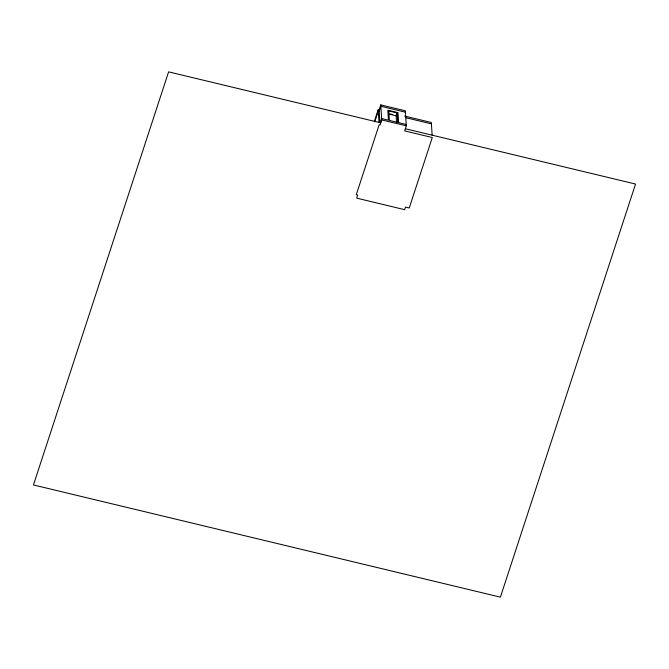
<?xml version="1.0" encoding="UTF-8"?>
<svg xmlns="http://www.w3.org/2000/svg" width="669" height="669" viewBox="0 0 669 669"><rect width="100%" height="100%" fill="white"/><g stroke="black" fill="none" stroke-linecap="round" stroke-linejoin="round"><path stroke-width="1" d="M374.314 121.532L378.177 109.708L379.114 109.933L379.933 122.578M374.724 121.934L378.269 111.096L379.206 111.322L380.853 106.279L405.414 112.183M379.114 109.933L380.761 104.891L405.322 110.795L406.3 125.847L404.645 130.881L432.291 137.53L409.236 208L405.498 207.106L404.661 209.665L356.661 198.133L357.656 195.072L356.259 194.738L379.156 124.76L380.084 124.986L381.74 119.943L380.761 104.891M380.235 122.879L381.648 118.555L388.463 120.194L387.819 110.226L397.996 112.668L398.64 122.644M396.115 115.336L397.068 112.442L397.712 122.419M396.575 122.46L396.148 115.796L397.093 112.91L388.781 110.912L389.4 120.42L406.208 124.459M404.661 116.072L431.321 122.477L432.132 135.121M390.571 114.006L392.419 114.449M405.757 117.702L431.405 123.865M388.764 114.023L396.148 115.796M381.74 119.943L406.3 125.847M380.786 122.837L168.613 71.851L33.45 484.95L500.387 597.149L635.55 184.05L405.347 128.741M378.177 109.708L378.997 122.352"/></g></svg>
